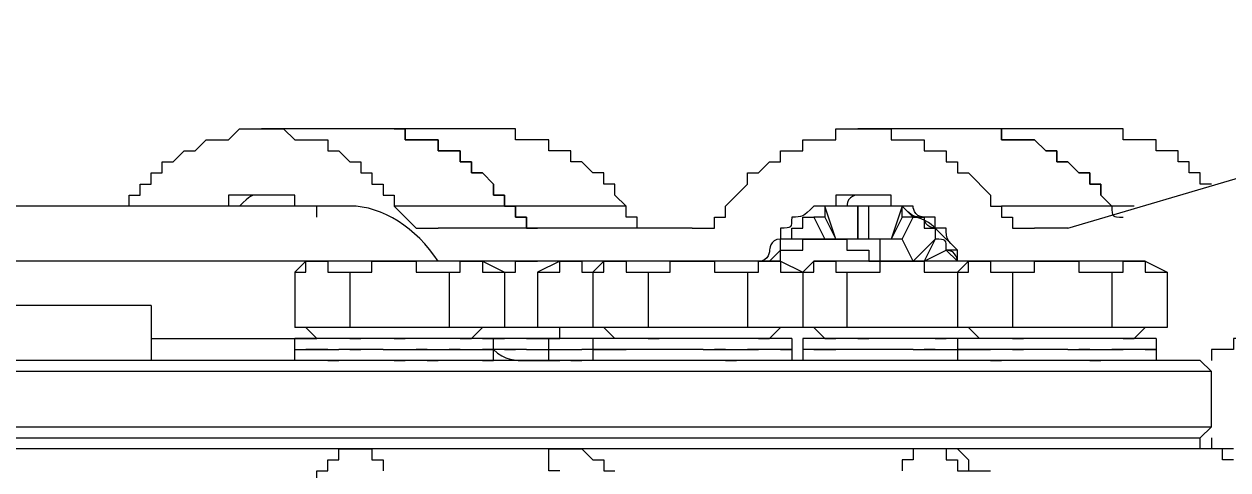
# Model space of a CAD drawing. Header units: millimetres. Extents: x 25083 to 52777, y 24772 to 45779.
# Drawn here: x 39211.84 to 39252.31, y 33884.94 to 33899.95 of the extents above; entities that cross this region are included whole.
import ezdxf

# ---------------------------------------------------------------- set-up
doc = ezdxf.new("R2010")
doc.units = ezdxf.units.MM
doc.styles.get("Standard").update_dxf_attribs({"font": ''})
doc.styles.get('Standard').set_extended_font_data('SimSun')
doc.dimstyles.new('ISO-25', dxfattribs={"dimtxt": 2.5, "dimasz": 2.5, "dimexe": 1.25, "dimexo": 0.625, "dimtad": 1, "dimtxsty": 'Standard', "dimcen": 2.5, "dimadec": 0, "dimazin": 0, "dimtfac": 1, "dimtmove": 0, "dimatfit": 3, "dimfxl": 1, "dimarcsym": 0})

# ---------------------------------------------------------------- blocks, each defined once
blk = doc.blocks.new('*D925')
at = {"color": 0, "lineweight": -2}
for p, q in [((29677.862, 34881.662), (29677.862, 32448.293)), ((40733.017, 34757.645), (40733.017, 32448.293)), ((29680.362, 32449.543), (40730.517, 32449.543))]:
    blk.add_line(p, q, dxfattribs=at)
at = {"color": 0}
for points in [[(29680.362, 32449.96), (29680.362, 32449.127), (29677.862, 32449.543)], [(40730.517, 32449.127), (40730.517, 32449.96), (40733.017, 32449.543)]]:
    blk.add_solid(points, dxfattribs=at)
at = {"layer": 'DEFPOINTS', "color": 0}
for p in [(29677.862, 34882.287), (40733.017, 34758.27), (40733.017, 32449.543)]:
    blk.add_point(p, dxfattribs=at)
at = {"color": 0, "insert": (35205.439, 32451.628), "char_height": 2.5, "attachment_point": 5}
blk.add_mtext('11055,15', dxfattribs=at)
blk = doc.blocks.new('zw$D2F4')
at = {"color": 7, "lineweight": 5}
for points in [[(706.325, 238.412), (706.325, 336.823)], [(707.068, 336.451), (707.068, 239.155)], [(708.924, 239.155), (708.924, 336.451)], [(706.696, 336.08), (706.696, 239.527)], [(709.296, 239.527), (709.296, 336.08)], [(712.638, 265.15), (712.638, 310.456)], [(714.495, 268.121), (714.495, 307.485)], [(711.152, 274.806), (711.152, 280.005)], [(714.495, 275.548), (714.866, 275.548), (714.866, 275.177), (715.237, 275.177), (715.237, 274.806), (715.609, 274.806), (715.609, 274.434), (715.98, 274.434), (715.98, 274.063), (716.352, 273.692), (716.352, 273.32), (716.723, 272.949), (716.723, 272.577), (716.723, 272.206), (717.094, 271.835), (717.094, 271.092)], [(711.152, 274.806), (709.296, 274.806)], [(710.038, 274.806), (710.038, 269.235)], [(714.866, 271.092), (714.866, 272.206), (714.495, 272.206), (714.495, 272.577)], [(714.495, 269.978), (714.866, 269.978), (714.866, 271.092)], [(717.094, 271.092), (717.094, 270.349), (716.723, 269.978), (716.723, 268.864), (716.352, 268.864), (716.352, 268.493), (715.98, 268.121), (715.98, 267.75), (715.609, 267.75), (715.609, 267.378), (715.237, 267.378), (715.237, 267.007), (714.866, 267.007), (714.866, 266.636), (714.495, 266.636)], [(717.094, 263.294), (717.094, 271.092)], [(704.468, 269.607), (704.839, 269.607), (704.839, 269.235), (705.582, 269.235), (705.582, 268.864), (705.953, 268.864), (705.953, 268.493), (706.325, 268.493), (706.325, 267.378)], [(709.296, 269.978), (709.667, 269.978)], [(709.667, 269.978), (710.038, 269.978)], [(709.667, 269.978), (709.667, 269.607)], [(709.667, 269.978), (709.667, 269.607)], [(709.667, 269.978), (709.667, 269.607)], [(709.667, 269.607), (709.667, 269.235)], [(709.667, 269.607), (709.667, 269.235)], [(710.038, 253.267), (710.038, 269.978)], [(710.038, 269.235), (710.41, 269.607)], [(712.267, 269.978), (710.41, 269.978)], [(710.41, 252.895), (710.41, 269.978)], [(712.638, 269.607), (712.267, 269.978)], [(712.267, 269.978), (712.267, 269.607)], [(712.267, 269.607), (712.638, 269.607), (712.638, 269.235)], [(712.638, 253.638), (712.638, 269.607)], [(709.667, 269.235), (709.667, 268.864)], [(709.667, 269.235), (709.667, 268.493)], [(712.638, 269.235), (712.638, 268.864), (712.267, 268.864), (712.267, 268.121)], [(709.667, 268.864), (709.667, 268.493)], [(709.667, 268.121), (709.667, 267.75)], [(712.267, 268.121), (710.41, 268.121)], [(712.267, 268.121), (712.267, 267.378), (712.638, 267.378), (712.638, 266.636)], [(706.325, 267.378), (705.953, 267.378), (705.953, 267.007), (705.582, 267.007)], [(714.495, 262.551), (714.495, 262.922), (714.866, 262.922), (714.866, 263.294), (715.237, 263.294), (715.609, 263.665), (715.609, 264.036), (715.98, 264.036), (715.98, 264.408), (716.352, 264.408), (716.352, 265.15), (716.723, 265.15), (716.723, 265.522), (716.723, 266.264), (717.094, 266.264), (717.094, 267.378)], [(709.667, 267.007), (709.667, 266.264)], [(709.667, 267.007), (709.667, 266.264)], [(709.296, 266.636), (709.296, 266.264)], [(710.038, 266.636), (710.038, 266.264)], [(712.638, 266.636), (712.638, 265.893), (712.267, 265.893), (712.267, 264.779)], [(714.495, 266.636), (713.752, 265.893), (713.752, 265.15)], [(714.495, 258.837), (714.495, 266.636)], [(717.094, 266.636), (717.094, 266.264), (716.723, 266.264), (716.723, 265.15), (716.352, 265.15)], [(709.667, 265.522), (709.667, 265.893)], [(713.752, 256.609), (713.752, 265.15)], [(716.352, 265.15), (716.352, 264.408), (715.98, 264.408), (715.98, 264.036), (715.609, 264.036), (715.609, 263.665)], [(709.667, 264.408), (709.667, 264.779)], [(712.267, 264.779), (710.41, 264.779)], [(712.267, 264.779), (712.267, 264.408), (712.638, 264.408), (712.638, 264.036)], [(709.667, 264.408), (709.667, 264.036)], [(709.667, 264.408), (709.667, 264.036)], [(709.667, 264.036), (709.667, 263.665)], [(709.667, 264.036), (709.667, 263.665)], [(710.038, 264.036), (710.41, 263.665)], [(712.638, 264.036), (712.638, 263.665), (712.267, 263.665), (712.267, 262.922)], [(709.296, 263.665), (709.296, 263.294)], [(709.667, 263.294), (709.667, 263.665)], [(709.667, 263.665), (709.667, 263.294)], [(710.038, 263.665), (710.038, 263.294)], [(712.638, 263.665), (712.267, 262.922)], [(715.609, 263.665), (715.237, 263.294), (714.866, 263.294), (714.866, 262.922), (714.495, 262.922), (714.495, 262.551)], [(709.296, 263.294), (709.667, 263.294)], [(709.667, 263.294), (710.038, 263.294)], [(712.267, 263.294), (712.267, 262.551), (712.638, 262.551), (712.638, 261.808)], [(714.495, 258.837), (714.866, 259.209), (715.237, 259.209), (715.237, 259.58), (715.609, 259.58), (715.609, 259.951), (715.98, 260.323), (715.98, 260.694), (716.352, 260.694), (716.352, 261.437), (716.723, 261.437), (716.723, 261.808), (716.723, 262.551), (717.094, 262.551), (717.094, 263.294)], [(709.667, 262.922), (709.667, 262.551)], [(709.667, 262.922), (709.667, 262.551)], [(709.667, 262.922), (709.667, 262.551)], [(712.267, 262.922), (710.41, 262.922)], [(713.752, 261.437), (713.752, 262.179), (714.123, 262.179), (714.123, 262.551), (714.495, 262.551)], [(714.495, 262.551), (714.123, 262.551), (714.123, 262.179)], [(709.296, 262.179), (709.296, 261.808)], [(709.667, 262.179), (709.667, 261.437)], [(709.667, 262.179), (709.667, 261.437)], [(710.038, 262.179), (710.038, 261.808)], [(714.123, 262.179), (713.752, 262.179), (713.752, 261.808)], [(709.296, 261.808), (709.296, 261.437)], [(710.038, 261.808), (710.038, 261.437)], [(712.267, 261.808), (710.41, 261.808)], [(712.638, 261.065), (712.267, 261.808)], [(712.267, 261.808), (712.267, 261.065)], [(705.582, 261.065), (705.582, 261.437), (706.325, 261.437)], [(706.325, 261.437), (706.325, 260.323), (705.953, 259.951), (705.953, 259.58), (705.582, 259.58), (705.582, 259.209)], [(709.296, 261.437), (709.667, 261.437)], [(709.296, 261.437), (709.296, 261.065)], [(709.667, 261.437), (710.038, 261.437)], [(709.667, 261.437), (709.667, 261.065)], [(709.667, 261.437), (709.667, 261.065)], [(710.038, 261.437), (710.038, 261.065)], [(709.667, 261.065), (709.667, 260.694)], [(709.667, 261.065), (709.667, 260.694)], [(709.667, 260.694), (709.667, 260.323)], [(709.667, 260.694), (709.667, 260.323)], [(710.038, 261.065), (710.41, 261.065)], [(712.267, 261.065), (712.638, 261.065), (712.638, 260.694)], [(712.638, 260.694), (712.638, 260.323), (712.267, 260.323), (712.267, 259.951)], [(709.667, 259.951), (709.296, 259.951)], [(710.038, 259.951), (709.667, 259.951)], [(709.667, 259.951), (709.667, 259.58)], [(709.667, 259.58), (709.667, 259.951)], [(709.667, 259.58), (709.667, 259.951)], [(712.267, 259.951), (710.41, 259.951)], [(712.638, 259.58), (712.267, 259.951)], [(712.267, 259.951), (712.267, 259.58)], [(709.667, 259.58), (709.667, 259.209)], [(709.667, 259.209), (709.667, 259.58)], [(710.038, 259.209), (710.41, 259.58)], [(712.267, 259.58), (712.638, 259.58), (712.638, 259.209)], [(709.667, 259.209), (709.667, 258.837)], [(709.667, 258.466), (709.667, 259.209)], [(709.667, 258.466), (709.667, 259.209)], [(712.638, 259.209), (712.638, 258.837), (712.267, 258.837), (712.267, 258.094)], [(713.752, 257.723), (713.752, 258.466), (714.123, 258.466), (714.123, 258.837), (714.495, 258.837)], [(712.267, 258.094), (710.41, 258.094)], [(712.267, 258.094), (712.267, 257.352), (712.638, 257.352), (712.638, 256.609)], [(709.667, 256.238), (709.667, 256.98)], [(709.667, 256.238), (709.667, 256.98)], [(709.296, 256.238), (709.296, 256.609)], [(710.038, 256.238), (710.038, 256.609)], [(712.638, 256.609), (712.638, 255.866), (712.267, 255.866), (712.267, 254.752)], [(713.752, 256.609), (713.752, 255.866), (714.123, 255.866), (714.123, 255.495), (714.495, 255.495)], [(709.667, 255.495), (709.667, 255.866)], [(714.495, 255.495), (715.237, 254.752), (715.609, 254.752), (715.609, 254.381), (715.98, 254.01), (715.98, 253.638), (716.352, 253.638), (716.352, 252.895), (716.723, 252.895), (716.723, 252.524), (716.723, 251.781), (717.094, 251.781), (717.094, 251.039)], [(709.667, 254.381), (709.667, 254.752)], [(712.267, 254.752), (710.41, 254.752)], [(712.267, 254.752), (712.267, 254.381), (712.638, 254.381), (712.638, 254.01)], [(709.667, 254.01), (709.667, 254.381)], [(709.667, 254.01), (709.667, 254.381)], [(709.667, 253.638), (709.667, 254.01)], [(709.667, 253.638), (709.667, 254.01)], [(710.038, 254.01), (710.41, 253.638)], [(712.638, 254.01), (712.638, 253.638), (712.267, 253.638), (712.267, 252.895)], [(712.638, 254.01), (713.009, 253.638), (713.381, 253.638)], [(712.638, 254.01), (712.638, 253.638), (713.009, 253.638), (713.009, 252.895), (713.381, 252.895), (713.381, 252.153)], [(709.667, 253.267), (709.667, 253.638)], [(709.667, 253.267), (709.667, 253.638)], [(712.638, 253.638), (712.267, 252.895)], [(713.381, 249.553), (713.381, 253.638)], [(709.667, 253.267), (709.296, 253.267)], [(710.038, 253.267), (709.667, 253.267)], [(713.381, 253.267), (713.752, 253.267), (713.752, 252.895), (714.123, 252.895), (714.123, 252.524)], [(709.667, 252.895), (709.296, 252.895)], [(710.038, 252.895), (709.667, 252.895)], [(709.667, 252.524), (709.667, 252.895)], [(709.667, 252.524), (709.667, 252.895)], [(710.038, 241.012), (710.038, 252.895)], [(712.267, 252.895), (710.41, 252.895)], [(712.267, 252.895), (710.41, 252.895)], [(710.41, 240.641), (710.41, 252.895)], [(712.638, 252.524), (712.267, 252.895)], [(712.267, 252.895), (712.267, 252.524)], [(709.667, 252.524), (709.667, 252.153)], [(709.667, 252.153), (709.667, 252.524)], [(709.667, 252.153), (709.667, 252.524)], [(710.038, 252.153), (710.41, 252.524)], [(712.267, 252.524), (712.638, 252.524), (712.638, 252.153)], [(712.638, 241.383), (712.638, 252.524)], [(714.123, 252.524), (713.381, 252.153)], [(709.667, 252.153), (709.667, 251.781)], [(709.667, 251.781), (709.667, 252.153)], [(709.667, 251.41), (709.667, 252.153)], [(712.638, 252.153), (712.638, 251.781), (712.267, 251.781), (712.267, 251.41)], [(713.381, 252.153), (713.381, 251.41), (713.009, 251.41), (713.009, 250.667), (712.638, 250.667), (712.638, 250.296)], [(713.381, 251.781), (714.495, 252.153)], [(714.123, 252.153), (713.381, 251.781)], [(714.866, 251.039), (714.866, 251.781), (714.495, 251.781), (714.495, 252.153)], [(712.267, 251.41), (710.41, 251.41)], [(712.267, 251.41), (712.267, 250.296), (712.638, 250.296), (712.638, 249.553)], [(714.495, 251.039), (713.381, 251.039)], [(713.381, 251.039), (714.495, 251.039)], [(714.495, 249.553), (714.495, 249.925), (714.866, 249.925), (714.866, 251.039)], [(717.094, 251.039), (717.094, 249.925), (716.723, 249.925), (716.723, 248.811), (716.352, 248.811), (716.352, 248.068), (715.98, 248.068), (715.98, 247.696), (715.609, 247.696), (715.609, 247.325), (714.866, 246.582), (714.495, 246.582), (714.495, 246.211)], [(717.094, 243.24), (717.094, 251.039)], [(709.667, 250.296), (709.667, 250.667)], [(712.638, 250.296), (713.381, 250.296), (713.381, 250.667)], [(713.381, 250.667), (714.495, 250.667)], [(709.296, 249.553), (709.296, 249.925)], [(709.667, 249.182), (709.667, 249.925)], [(709.667, 249.182), (709.667, 249.925)], [(710.038, 249.553), (710.038, 249.925)], [(714.123, 249.553), (713.381, 249.925)], [(714.495, 249.553), (713.381, 249.925)], [(706.325, 248.811), (706.325, 249.182), (705.953, 249.182), (705.953, 249.553)], [(709.296, 249.182), (709.296, 249.553)], [(710.038, 249.182), (710.038, 249.553)], [(712.638, 249.553), (712.638, 248.811), (712.267, 248.811), (712.267, 247.696)], [(712.638, 249.182), (713.381, 249.553)], [(713.381, 249.553), (714.123, 249.182)], [(713.381, 248.439), (712.638, 249.182)], [(714.123, 249.182), (714.123, 248.811), (713.752, 248.811), (713.752, 248.439), (713.381, 248.439)], [(714.123, 248.811), (714.123, 249.182)], [(714.123, 248.811), (714.123, 249.182)], [(709.667, 248.439), (709.667, 248.811)], [(712.638, 248.811), (713.009, 248.068)], [(713.381, 248.439), (712.638, 248.811)], [(706.325, 248.068), (705.953, 248.068), (705.953, 247.696), (705.582, 247.696), (705.582, 247.325)], [(713.009, 247.696), (713.009, 248.068)], [(713.009, 247.696), (713.009, 248.068)], [(706.325, 247.696), (705.953, 247.325), (705.582, 247.325), (705.582, 246.954), (705.582, 246.582)], [(709.667, 247.696), (709.296, 247.696)], [(710.038, 247.696), (709.667, 247.696)], [(709.667, 247.696), (709.667, 247.325)], [(709.667, 247.325), (709.667, 247.696)], [(709.667, 247.325), (709.667, 247.696)], [(709.667, 246.954), (709.667, 247.325)], [(709.667, 247.325), (709.667, 246.954)], [(709.667, 246.954), (709.667, 247.325)], [(710.038, 246.954), (710.41, 247.325)], [(712.267, 247.696), (710.41, 247.696)], [(712.267, 247.696), (710.41, 247.696)], [(712.638, 247.325), (712.267, 247.696)], [(712.267, 247.696), (712.267, 247.325)], [(712.267, 247.696), (712.267, 247.325)], [(712.267, 247.325), (712.638, 247.325), (712.638, 246.954)], [(709.667, 246.954), (709.667, 246.582)], [(709.667, 246.211), (709.667, 246.954)], [(712.638, 246.954), (712.638, 246.582), (712.267, 246.582), (712.267, 245.84)], [(714.495, 242.497), (714.866, 242.869), (715.237, 242.869), (715.237, 243.24), (715.609, 243.24), (715.609, 243.611), (715.98, 243.983), (715.98, 244.354), (716.352, 244.354), (716.352, 244.726), (716.723, 245.097), (716.723, 245.468), (716.723, 246.211), (717.094, 246.211), (717.094, 246.954)], [(709.667, 246.211), (709.667, 246.582)], [(714.495, 246.211), (714.123, 246.211), (714.123, 245.84), (713.752, 245.84), (713.752, 245.097)], [(714.495, 241.755), (714.495, 246.211)], [(717.094, 246.211), (716.723, 246.211), (716.723, 245.097), (716.352, 244.726)], [(709.667, 245.84), (709.667, 245.468)], [(712.267, 245.84), (710.41, 245.84)], [(712.267, 245.84), (712.267, 245.097), (712.638, 245.097), (712.638, 244.354)], [(713.752, 243.983), (713.752, 245.097)], [(709.667, 243.983), (709.667, 244.726)], [(709.667, 243.983), (709.667, 244.726)], [(716.352, 244.726), (716.352, 244.354), (715.98, 244.354), (715.98, 243.983), (715.609, 243.611)], [(709.296, 243.983), (709.296, 244.354)], [(710.038, 243.983), (710.038, 244.354)], [(712.638, 244.354), (712.638, 243.611), (712.267, 243.611), (712.267, 242.497)], [(713.752, 243.983), (715.609, 237.67)], [(709.667, 243.24), (709.667, 243.611)], [(715.609, 243.611), (715.609, 243.24), (715.237, 243.24), (715.237, 242.869), (714.866, 242.869), (714.495, 242.497)], [(715.237, 239.155), (715.237, 239.527), (715.609, 239.527), (715.609, 239.898), (715.98, 239.898), (715.98, 240.269), (716.352, 240.269), (716.352, 241.012), (716.723, 241.012), (716.723, 242.126), (717.094, 242.126), (717.094, 243.24)], [(709.667, 242.126), (709.667, 242.497)], [(712.267, 242.497), (710.41, 242.497)], [(712.267, 242.497), (712.267, 242.126), (712.638, 242.126), (712.638, 241.755)], [(709.667, 241.755), (709.667, 242.126)], [(709.667, 241.755), (709.667, 242.126)], [(709.667, 241.383), (709.667, 241.755)], [(709.667, 241.383), (709.667, 241.755)], [(710.038, 241.755), (710.41, 241.383)], [(712.638, 241.755), (712.638, 241.383), (712.267, 241.383), (712.267, 240.641)], [(709.296, 241.012), (709.296, 241.383)], [(709.667, 241.012), (709.667, 241.383)], [(709.667, 241.012), (709.667, 241.383)], [(710.038, 241.012), (710.038, 241.383)], [(712.638, 241.383), (712.267, 240.641)], [(709.667, 241.012), (709.296, 241.012)], [(710.038, 241.012), (709.667, 241.012)], [(712.267, 240.641), (710.41, 240.641)], [(706.325, 239.527), (706.696, 239.527)], [(707.068, 239.155), (706.696, 239.527)], [(709.296, 239.527), (708.924, 239.155)], [(705.953, 238.412), (705.953, 238.784), (706.325, 238.784), (706.325, 239.155)], [(707.068, 239.155), (708.924, 239.155)], [(710.038, 238.041), (710.038, 238.412), (709.667, 238.412), (709.667, 239.155), (709.296, 239.155)]]:
    blk.add_lwpolyline(points, dxfattribs=at)
for points in [[(714.495, 272.577), (714.495, 272.577), (714.495, 272.577), (714.495, 272.949)], [(714.495, 272.206), (714.495, 272.206), (714.495, 272.206), (714.495, 272.206)], [(714.495, 271.835), (714.495, 271.835), (714.495, 271.835), (714.495, 272.206)], [(714.495, 271.835), (714.495, 272.206), (714.495, 272.206), (714.495, 272.206)], [(714.866, 271.092), (714.866, 271.463), (714.866, 271.463), (714.495, 271.835)], [(714.495, 271.463), (714.495, 271.463), (714.495, 271.835), (714.495, 271.835)], [(714.495, 271.092), (714.495, 271.092), (714.495, 271.092), (714.495, 271.463)], [(714.495, 271.463), (714.495, 271.463), (714.495, 271.463), (714.495, 271.463)], [(714.495, 270.721), (714.495, 271.092), (714.495, 271.092), (714.495, 271.092)], [(714.495, 270.349), (714.495, 270.349), (714.495, 270.349), (714.495, 270.721)], [(714.495, 270.721), (714.495, 270.721), (714.495, 270.721), (714.495, 270.721)], [(714.495, 270.721), (714.495, 270.721), (714.495, 270.721), (714.495, 270.721)], [(714.495, 270.349), (714.495, 270.349), (714.495, 270.349), (714.495, 270.721)], [(714.495, 270.349), (714.495, 270.349), (714.495, 270.349), (714.495, 270.721)], [(714.495, 270.349), (714.495, 270.349), (714.495, 270.349), (714.495, 270.721)], [(714.495, 270.349), (714.495, 270.349), (714.495, 270.349), (714.495, 270.721)], [(714.495, 270.721), (714.495, 270.721), (714.495, 270.721), (714.495, 270.721)], [(714.495, 270.721), (714.495, 270.721), (714.495, 270.721), (714.495, 270.721)], [(714.495, 270.721), (714.495, 270.721), (714.495, 270.721), (714.495, 270.721)], [(714.495, 270.721), (714.495, 270.721), (714.495, 270.721), (714.495, 270.721)], [(714.495, 270.349), (714.495, 270.721), (714.495, 270.721), (714.495, 270.721)], [(714.495, 270.721), (714.495, 270.721), (714.495, 270.721), (714.495, 270.721)], [(714.495, 269.607), (714.495, 269.978), (714.495, 269.978), (714.495, 270.349)], [(714.495, 270.349), (714.495, 270.349), (714.495, 270.349), (714.495, 270.349)], [(714.495, 270.349), (714.495, 270.349), (714.495, 270.349), (714.495, 270.349)], [(714.495, 269.978), (714.495, 269.978), (714.495, 270.349), (714.495, 270.349)], [(714.495, 269.978), (714.495, 269.978), (714.495, 270.349), (714.495, 270.349)], [(714.495, 270.349), (714.495, 270.349), (714.495, 270.349), (714.495, 270.349)], [(714.495, 269.978), (714.495, 269.978), (714.495, 270.349), (714.495, 270.349)], [(709.667, 269.978), (709.667, 269.978), (709.667, 269.978), (709.667, 269.978)], [(709.667, 269.978), (709.667, 269.978), (709.667, 269.978), (709.667, 269.978)], [(709.667, 269.978), (709.667, 269.978), (709.667, 269.978), (709.667, 269.978)], [(709.667, 269.235), (709.667, 269.235), (709.667, 269.607), (709.667, 269.607)], [(709.667, 269.607), (709.667, 269.607), (709.667, 269.607), (709.667, 269.607)], [(709.667, 269.607), (709.667, 269.607), (709.667, 269.607), (709.667, 269.607)], [(709.667, 269.235), (709.667, 269.607), (709.667, 269.607), (709.667, 269.607)], [(709.667, 269.607), (709.667, 269.607), (709.667, 269.607), (709.667, 269.607)], [(709.667, 269.607), (709.667, 269.607), (709.667, 269.607), (709.667, 269.607)], [(709.667, 269.607), (709.667, 269.607), (709.667, 269.607), (709.667, 269.607)], [(709.667, 269.607), (709.667, 269.607), (709.667, 269.607), (709.667, 269.607)], [(709.667, 269.607), (709.667, 269.607), (709.667, 269.607), (709.667, 269.607)], [(714.495, 269.607), (714.495, 269.607), (714.495, 269.978), (714.495, 269.978)], [(714.495, 269.607), (714.495, 269.607), (714.495, 269.978), (714.495, 269.978)], [(714.495, 269.607), (714.495, 269.607), (714.495, 269.978), (714.495, 269.978)], [(714.495, 269.978), (714.495, 269.978), (714.495, 269.978), (714.495, 269.978)], [(714.495, 269.607), (714.495, 269.607), (714.495, 269.978), (714.495, 269.978)], [(714.495, 269.978), (714.495, 269.978), (714.495, 269.978), (714.495, 269.978)], [(714.495, 269.607), (714.495, 269.978), (714.495, 269.978), (714.495, 269.978)], [(714.495, 269.978), (714.495, 269.978), (714.495, 269.978), (714.495, 269.978)], [(714.495, 269.235), (714.495, 269.235), (714.495, 269.235), (714.495, 269.607)], [(714.495, 269.607), (714.495, 269.607), (714.495, 269.607), (714.495, 269.607)], [(714.495, 269.607), (714.495, 269.607), (714.495, 269.607), (714.495, 269.607)], [(714.495, 269.607), (714.495, 269.607), (714.495, 269.607), (714.495, 269.607)], [(714.495, 269.607), (714.495, 269.607), (714.495, 269.607), (714.495, 269.607)], [(714.495, 269.607), (714.495, 269.607), (714.495, 269.607), (714.495, 269.607)], [(714.495, 269.235), (714.495, 269.607), (714.495, 269.607), (714.495, 269.607)], [(714.495, 269.607), (714.495, 269.607), (714.495, 269.607), (714.495, 269.607)], [(709.667, 268.864), (709.667, 269.235), (709.667, 269.235), (709.667, 269.235)], [(709.667, 269.235), (709.667, 269.235), (709.667, 269.235), (709.667, 269.235)], [(714.123, 269.235), (714.123, 269.235), (714.495, 269.235), (714.495, 269.235)], [(709.296, 268.864), (709.296, 268.864), (709.296, 268.864), (709.296, 268.493)], [(709.296, 268.864), (709.296, 268.864), (709.296, 268.864), (709.296, 268.864)], [(710.038, 268.864), (710.038, 268.864), (710.038, 268.864), (710.038, 268.864)], [(710.038, 268.493), (710.038, 268.864), (710.038, 268.864), (710.038, 268.864)], [(709.667, 268.121), (709.667, 268.121), (709.667, 268.493), (709.667, 268.493)], [(709.667, 268.121), (709.667, 268.121), (709.667, 268.493), (709.667, 268.493)], [(709.667, 268.493), (709.667, 268.493), (709.667, 268.493), (709.667, 268.493)], [(709.667, 268.493), (709.667, 268.493), (709.667, 268.493), (709.667, 268.493)], [(709.296, 267.75), (709.296, 267.75), (709.296, 268.121), (709.296, 268.121)], [(709.667, 267.378), (709.667, 267.75), (709.667, 267.75), (709.667, 268.121)], [(709.667, 267.75), (709.667, 267.75), (709.667, 267.75), (709.667, 268.121)], [(709.667, 268.121), (709.667, 268.121), (709.667, 268.121), (709.667, 268.121)], [(710.038, 268.121), (710.038, 268.121), (710.038, 267.75), (710.038, 267.75)], [(712.638, 265.15), (713.752, 265.893), (714.495, 267.007), (714.495, 268.121)], [(709.296, 267.75), (709.296, 267.75), (709.296, 267.75), (709.296, 267.75)], [(709.667, 267.378), (709.667, 267.75), (709.667, 267.75), (709.667, 267.75)], [(710.038, 267.75), (710.038, 267.75), (710.038, 267.75), (710.038, 267.75)], [(709.667, 267.007), (709.667, 267.007), (709.667, 267.007), (709.667, 267.378)], [(709.667, 267.007), (709.667, 267.007), (709.667, 267.378), (709.667, 267.378)], [(709.667, 267.378), (709.667, 267.378), (709.667, 267.378), (709.667, 267.378)], [(709.667, 267.378), (709.667, 267.378), (709.667, 267.378), (709.667, 267.378)], [(717.094, 266.636), (717.094, 266.636), (717.094, 267.007), (717.094, 267.378)], [(709.667, 266.264), (709.667, 266.264), (709.667, 265.893), (709.667, 265.893)], [(709.667, 266.264), (709.667, 265.893), (709.667, 265.893), (709.667, 265.522)], [(709.667, 265.893), (709.667, 265.893), (709.667, 265.522), (709.667, 265.522)], [(709.296, 265.522), (709.296, 265.522), (709.296, 265.522), (709.296, 265.15)], [(709.296, 265.15), (709.296, 265.15), (709.296, 265.15), (709.296, 265.15)], [(709.667, 265.522), (709.667, 265.522), (709.667, 265.522), (709.667, 265.522)], [(709.667, 265.522), (709.667, 265.522), (709.667, 265.522), (709.667, 265.522)], [(709.667, 265.522), (709.667, 265.522), (709.667, 265.15), (709.667, 265.15)], [(709.667, 265.522), (709.667, 265.15), (709.667, 265.15), (709.667, 265.15)], [(709.667, 265.15), (709.667, 265.15), (709.667, 265.15), (709.667, 265.15)], [(709.667, 265.15), (709.667, 264.779), (709.667, 264.779), (709.667, 264.408)], [(709.667, 265.15), (709.667, 264.779), (709.667, 264.779), (709.667, 264.408)], [(710.038, 265.15), (710.038, 265.522), (710.038, 265.522), (710.038, 265.522)], [(710.038, 265.15), (710.038, 265.15), (710.038, 265.15), (710.038, 265.15)], [(709.296, 264.408), (709.296, 264.408), (709.296, 264.408), (709.296, 264.408)], [(709.296, 264.036), (709.296, 264.036), (709.296, 264.036), (709.296, 264.408)], [(709.667, 264.408), (709.667, 264.408), (709.667, 264.408), (709.667, 264.408)], [(709.667, 264.408), (709.667, 264.408), (709.667, 264.408), (709.667, 264.408)], [(710.038, 264.408), (710.038, 264.408), (710.038, 264.408), (710.038, 264.036)], [(710.038, 264.408), (710.038, 264.408), (710.038, 264.408), (710.038, 264.408)], [(709.667, 264.036), (709.667, 264.036), (709.667, 264.036), (709.667, 264.036)], [(709.667, 264.036), (709.667, 264.036), (709.667, 264.036), (709.667, 264.036)], [(710.038, 264.036), (710.038, 264.036), (710.038, 264.036), (710.038, 264.036)], [(709.667, 263.665), (709.667, 263.294), (709.667, 263.294), (709.667, 263.294)], [(709.667, 263.665), (709.667, 263.665), (709.667, 263.665), (709.667, 263.665)], [(709.667, 263.665), (709.667, 263.665), (709.667, 263.665), (709.667, 263.665)], [(709.667, 263.665), (709.667, 263.665), (709.667, 263.665), (709.667, 263.665)], [(709.667, 263.665), (709.667, 263.665), (709.667, 263.665), (709.667, 263.665)], [(710.038, 263.665), (710.038, 263.665), (710.038, 263.665), (710.038, 263.665)], [(709.667, 263.294), (709.296, 262.922), (709.296, 262.551), (709.296, 262.179)], [(709.667, 262.551), (709.667, 262.922), (709.667, 262.922), (709.667, 263.294)], [(709.667, 262.922), (709.667, 262.922), (709.667, 262.922), (709.667, 263.294)], [(709.667, 263.294), (709.667, 263.294), (709.667, 263.294), (709.667, 263.294)], [(709.667, 263.294), (709.667, 263.294), (709.667, 263.294), (709.667, 263.294)], [(709.667, 263.294), (709.667, 263.294), (709.667, 263.294), (709.667, 263.294)], [(709.667, 263.294), (709.667, 263.294), (709.667, 263.294), (709.667, 263.294)], [(709.667, 263.294), (709.667, 263.294), (709.667, 263.294), (709.667, 263.294)], [(709.667, 263.294), (709.667, 263.294), (709.667, 263.294), (709.667, 263.294)], [(709.667, 263.294), (709.667, 263.294), (709.667, 263.294), (709.667, 263.294)], [(709.667, 263.294), (709.667, 263.294), (709.667, 263.294), (709.667, 263.294)], [(709.667, 263.294), (709.667, 263.294), (709.667, 263.294), (709.667, 263.294)], [(710.038, 263.294), (710.038, 263.294), (710.038, 263.294), (710.038, 262.922)], [(709.667, 262.551), (709.667, 262.551), (709.667, 262.551), (709.667, 262.922)], [(709.667, 262.922), (709.667, 262.922), (709.667, 262.922), (709.667, 262.922)], [(710.038, 262.922), (710.038, 262.922), (710.038, 262.922), (710.038, 262.922)], [(709.667, 262.179), (709.667, 262.179), (709.667, 262.551), (709.667, 262.551)], [(709.667, 262.179), (709.667, 262.179), (709.667, 262.551), (709.667, 262.551)], [(709.667, 262.551), (709.667, 262.551), (709.667, 262.551), (709.667, 262.551)], [(714.123, 262.179), (714.123, 262.179), (714.123, 262.179), (714.123, 262.179)], [(712.638, 261.437), (712.638, 261.437), (712.638, 261.437), (712.638, 261.808)], [(713.752, 261.808), (713.752, 261.808), (713.752, 261.808), (713.752, 261.808)], [(709.667, 261.437), (709.667, 261.437), (709.667, 261.437), (709.667, 261.437)], [(709.667, 261.437), (709.667, 261.437), (709.667, 261.437), (709.667, 261.437)], [(709.667, 261.437), (709.667, 261.437), (709.667, 261.437), (709.667, 261.437)], [(709.667, 261.437), (709.667, 261.437), (709.667, 261.437), (709.667, 261.437)], [(709.667, 261.437), (709.667, 261.437), (709.667, 261.437), (709.667, 261.437)], [(709.667, 261.437), (709.667, 261.437), (709.667, 261.437), (709.667, 261.437)], [(709.667, 261.437), (709.667, 261.437), (709.667, 261.437), (709.667, 261.437)], [(709.667, 261.437), (709.667, 261.437), (709.667, 261.437), (709.667, 261.437)], [(709.667, 261.437), (709.667, 261.437), (709.667, 261.437), (709.667, 261.437)], [(709.296, 260.694), (709.296, 260.323), (709.296, 260.323), (709.296, 260.323)], [(709.296, 260.694), (709.296, 260.694), (709.296, 260.694), (709.296, 260.694)], [(709.667, 261.065), (709.667, 261.065), (709.667, 261.065), (709.667, 261.065)], [(709.667, 261.065), (709.667, 261.065), (709.667, 261.065), (709.667, 261.065)], [(709.667, 261.065), (709.667, 261.065), (709.667, 261.065), (709.667, 261.065)], [(709.667, 261.065), (709.667, 261.065), (709.667, 261.065), (709.667, 261.065)], [(709.667, 260.694), (709.667, 260.694), (709.667, 260.694), (709.667, 260.694)], [(709.667, 260.694), (709.667, 260.694), (709.667, 260.694), (709.667, 260.694)], [(710.038, 260.694), (710.038, 260.694), (710.038, 260.694), (710.038, 260.694)], [(710.038, 260.323), (710.038, 260.323), (710.038, 260.323), (710.038, 260.694)], [(709.667, 260.323), (709.667, 260.323), (709.667, 260.323), (709.667, 260.323)], [(709.667, 259.951), (709.667, 259.951), (709.667, 259.951), (709.667, 260.323)], [(709.667, 259.951), (709.667, 259.951), (709.667, 259.951), (709.667, 260.323)], [(709.667, 260.323), (709.667, 260.323), (709.667, 260.323), (709.667, 260.323)], [(709.667, 259.951), (709.667, 259.951), (709.667, 259.951), (709.667, 259.951)], [(709.667, 259.951), (709.667, 259.951), (709.667, 259.951), (709.667, 259.951)], [(709.667, 259.951), (709.667, 259.951), (709.667, 259.951), (709.667, 259.951)], [(709.667, 259.951), (709.667, 259.951), (709.667, 259.951), (709.667, 259.951)], [(709.667, 259.951), (709.667, 259.951), (709.667, 259.951), (709.667, 259.951)], [(712.267, 259.951), (712.267, 259.951), (712.267, 259.951), (712.267, 259.951)], [(709.667, 259.58), (709.667, 259.58), (709.667, 259.58), (709.667, 259.58)], [(709.667, 259.58), (709.667, 259.58), (709.667, 259.58), (709.667, 259.58)], [(709.667, 259.58), (709.667, 259.58), (709.667, 259.58), (709.667, 259.58)], [(709.667, 259.58), (709.667, 259.58), (709.667, 259.58), (709.667, 259.58)], [(709.667, 259.58), (709.667, 259.58), (709.667, 259.58), (709.667, 259.58)], [(709.667, 259.58), (709.667, 259.58), (709.667, 259.58), (709.667, 259.58)], [(709.667, 259.58), (709.667, 259.58), (709.667, 259.58), (709.667, 259.58)], [(709.667, 259.209), (709.667, 259.209), (709.667, 259.58), (709.667, 259.58)], [(709.667, 259.58), (709.667, 259.58), (709.667, 259.58), (709.667, 259.58)], [(709.667, 259.209), (709.667, 259.209), (709.667, 259.209), (709.667, 259.209)], [(709.667, 259.209), (709.667, 259.209), (709.667, 259.209), (709.667, 259.209)], [(709.296, 258.837), (709.296, 258.837), (709.296, 258.837), (709.296, 258.837)], [(709.296, 258.837), (709.296, 258.837), (709.296, 258.837), (709.296, 258.837)], [(710.038, 258.837), (710.038, 258.837), (710.038, 258.837), (710.038, 258.837)], [(710.038, 258.837), (710.038, 258.837), (710.038, 258.837), (710.038, 258.837)], [(709.667, 258.466), (709.667, 258.466), (709.667, 258.466), (709.667, 258.466)], [(709.667, 258.094), (709.667, 258.094), (709.667, 258.466), (709.667, 258.466)], [(709.667, 258.094), (709.667, 258.094), (709.667, 258.466), (709.667, 258.466)], [(709.667, 258.466), (709.667, 258.466), (709.667, 258.466), (709.667, 258.466)], [(709.296, 257.723), (709.296, 257.723), (709.296, 258.094), (709.296, 258.094)], [(709.667, 257.352), (709.667, 257.723), (709.667, 257.723), (709.667, 258.094)], [(709.667, 257.723), (709.667, 257.723), (709.667, 257.723), (709.667, 258.094)], [(709.667, 258.094), (709.667, 258.094), (709.667, 258.094), (709.667, 258.094)], [(710.038, 258.094), (710.038, 258.094), (710.038, 257.723), (710.038, 257.723)], [(709.296, 257.723), (709.296, 257.723), (709.296, 257.723), (709.296, 257.723)], [(709.667, 257.352), (709.667, 257.723), (709.667, 257.723), (709.667, 257.723)], [(710.038, 257.723), (710.038, 257.723), (710.038, 257.723), (710.038, 257.723)], [(709.667, 256.98), (709.667, 256.98), (709.667, 256.98), (709.667, 257.352)], [(709.667, 256.98), (709.667, 256.98), (709.667, 257.352), (709.667, 257.352)], [(709.667, 257.352), (709.667, 257.352), (709.667, 257.352), (709.667, 257.352)], [(709.667, 257.352), (709.667, 257.352), (709.667, 257.352), (709.667, 257.352)], [(709.667, 256.238), (709.667, 256.238), (709.667, 255.866), (709.667, 255.866)], [(709.667, 256.238), (709.667, 255.866), (709.667, 255.866), (709.667, 255.495)], [(709.667, 255.866), (709.667, 255.866), (709.667, 255.495), (709.667, 255.495)], [(709.296, 255.495), (709.296, 255.495), (709.296, 255.495), (709.296, 255.124)], [(709.667, 255.495), (709.667, 255.495), (709.667, 255.495), (709.667, 255.495)], [(709.667, 255.495), (709.667, 255.495), (709.667, 255.124), (709.667, 255.124)], [(709.667, 255.495), (709.667, 255.124), (709.667, 255.124), (709.667, 255.124)], [(709.667, 255.495), (709.667, 255.495), (709.667, 255.495), (709.667, 255.495)], [(710.038, 255.124), (710.038, 255.495), (710.038, 255.495), (710.038, 255.495)], [(709.296, 255.124), (709.296, 255.124), (709.296, 255.124), (709.296, 255.124)], [(709.667, 255.124), (709.667, 255.124), (709.667, 255.124), (709.667, 255.124)], [(709.667, 255.124), (709.667, 254.752), (709.667, 254.752), (709.667, 254.381)], [(709.667, 255.124), (709.667, 254.752), (709.667, 254.752), (709.667, 254.381)], [(710.038, 255.124), (710.038, 255.124), (710.038, 255.124), (710.038, 255.124)], [(709.296, 254.381), (709.296, 254.381), (709.296, 254.381), (709.296, 254.381)], [(709.296, 254.01), (709.296, 254.01), (709.296, 254.01), (709.296, 254.381)], [(709.667, 254.381), (709.667, 254.381), (709.667, 254.381), (709.667, 254.381)], [(709.667, 254.381), (709.667, 254.381), (709.667, 254.381), (709.667, 254.381)], [(710.038, 254.381), (710.038, 254.381), (710.038, 254.381), (710.038, 254.01)], [(710.038, 254.381), (710.038, 254.381), (710.038, 254.381), (710.038, 254.381)], [(712.638, 254.381), (712.638, 254.381), (712.638, 254.381), (712.638, 254.381)], [(713.009, 254.01), (713.009, 254.01), (712.638, 254.01), (712.638, 254.381)], [(709.667, 254.01), (709.667, 254.01), (709.667, 254.01), (709.667, 254.01)], [(709.667, 254.01), (709.667, 254.01), (709.667, 254.01), (709.667, 254.01)], [(710.038, 254.01), (710.038, 254.01), (710.038, 254.01), (710.038, 254.01)], [(712.638, 254.01), (712.638, 254.01), (712.638, 254.01), (712.638, 254.01)], [(712.638, 254.01), (712.638, 254.01), (712.638, 254.01), (712.638, 254.01)], [(713.009, 253.638), (713.009, 253.638), (712.638, 254.01), (712.638, 254.01)], [(713.381, 253.638), (713.381, 254.01), (713.009, 254.01), (713.009, 254.01)], [(709.667, 253.638), (709.667, 253.638), (709.667, 253.638), (709.667, 253.638)], [(709.667, 253.638), (709.667, 253.638), (709.667, 253.638), (709.667, 253.638)], [(709.667, 253.638), (709.667, 253.638), (709.667, 253.638), (709.667, 253.638)], [(709.667, 253.638), (709.667, 253.638), (709.667, 253.638), (709.667, 253.638)], [(709.667, 253.638), (709.667, 253.638), (709.667, 253.267), (709.667, 253.267)], [(713.381, 253.638), (713.381, 253.638), (713.381, 253.638), (713.381, 253.638)], [(713.752, 253.638), (713.752, 253.638), (713.381, 253.638), (713.381, 253.638)], [(714.123, 253.267), (713.752, 253.267), (713.752, 253.267), (713.752, 253.638)], [(709.667, 253.267), (709.667, 253.267), (709.667, 253.267), (709.667, 253.267)], [(709.667, 253.267), (709.667, 253.267), (709.667, 253.267), (709.667, 253.267)], [(709.667, 253.267), (709.667, 253.267), (709.667, 253.267), (709.667, 253.267)], [(709.667, 253.267), (709.667, 253.267), (709.667, 253.267), (709.667, 253.267)], [(709.667, 253.267), (709.667, 253.267), (709.667, 253.267), (709.667, 253.267)], [(709.667, 253.267), (709.667, 253.267), (709.667, 253.267), (709.667, 253.267)], [(709.667, 253.267), (709.667, 253.267), (709.667, 253.267), (709.667, 253.267)], [(713.381, 253.267), (713.381, 253.267), (713.381, 253.267), (713.381, 253.267)], [(714.495, 252.524), (714.123, 252.895), (714.123, 252.895), (714.123, 253.267)], [(709.667, 252.895), (709.667, 252.895), (709.667, 252.895), (709.667, 252.895)], [(709.667, 252.895), (709.667, 252.895), (709.667, 252.895), (709.667, 252.895)], [(709.667, 252.895), (709.667, 252.895), (709.667, 252.895), (709.667, 252.895)], [(709.667, 252.895), (709.667, 252.895), (709.667, 252.895), (709.667, 252.895)], [(709.667, 252.895), (709.667, 252.895), (709.667, 252.895), (709.667, 252.895)], [(709.667, 252.895), (709.667, 252.895), (709.667, 252.895), (709.667, 252.895)], [(709.667, 252.524), (709.667, 252.524), (709.667, 252.524), (709.667, 252.524)], [(709.667, 252.524), (709.667, 252.524), (709.667, 252.524), (709.667, 252.524)], [(709.667, 252.524), (709.667, 252.524), (709.667, 252.524), (709.667, 252.524)], [(709.667, 252.524), (709.667, 252.524), (709.667, 252.524), (709.667, 252.524)], [(709.667, 252.524), (709.667, 252.524), (709.667, 252.524), (709.667, 252.524)], [(709.667, 252.524), (709.667, 252.524), (709.667, 252.524), (709.667, 252.524)], [(709.667, 252.524), (709.667, 252.524), (709.667, 252.524), (709.667, 252.524)], [(709.667, 252.524), (709.667, 252.524), (709.667, 252.524), (709.667, 252.524)], [(714.123, 252.153), (714.123, 252.153), (714.123, 252.524), (714.123, 252.524)], [(714.123, 252.153), (714.123, 252.153), (714.123, 252.524), (714.123, 252.524)], [(714.495, 252.153), (714.495, 252.524), (714.495, 252.524), (714.495, 252.524)], [(709.296, 251.781), (709.296, 251.781), (709.296, 251.781), (709.296, 252.153)], [(709.296, 251.781), (709.296, 251.781), (709.296, 251.781), (709.296, 251.781)], [(709.667, 252.153), (709.667, 252.153), (709.667, 252.153), (709.667, 252.153)], [(709.667, 252.153), (709.667, 252.153), (709.667, 252.153), (709.667, 252.153)], [(709.667, 251.41), (709.667, 251.41), (709.667, 251.781), (709.667, 251.781)], [(710.038, 252.153), (710.038, 251.781), (710.038, 251.781), (710.038, 251.781)], [(710.038, 251.781), (710.038, 251.781), (710.038, 251.781), (710.038, 251.781)], [(714.495, 252.153), (714.495, 252.153), (714.123, 252.153), (714.123, 252.153)], [(714.495, 252.153), (714.123, 252.153), (714.123, 252.153), (714.123, 252.153)], [(714.495, 252.153), (714.495, 252.153), (714.495, 252.153), (714.495, 252.153)], [(714.495, 251.781), (714.495, 251.781), (714.495, 252.153), (714.495, 252.153)], [(714.495, 251.781), (714.495, 251.781), (714.495, 252.153), (714.495, 252.153)], [(714.495, 251.41), (714.495, 251.781), (714.495, 251.781), (714.495, 251.781)], [(714.495, 251.039), (714.495, 251.41), (714.495, 251.41), (714.495, 251.781)], [(709.667, 251.039), (709.667, 251.039), (709.667, 251.41), (709.667, 251.41)], [(709.667, 251.039), (709.667, 251.41), (709.667, 251.41), (709.667, 251.41)], [(709.667, 251.41), (709.667, 251.41), (709.667, 251.41), (709.667, 251.41)], [(714.866, 251.039), (714.866, 251.039), (714.866, 251.41), (714.495, 251.41)], [(709.296, 250.667), (709.296, 250.667), (709.296, 251.039), (709.296, 251.039)], [(709.667, 250.296), (709.667, 250.667), (709.667, 250.667), (709.667, 251.039)], [(709.667, 250.667), (709.667, 250.667), (709.667, 251.039), (709.667, 251.039)], [(709.667, 251.039), (709.667, 251.039), (709.667, 251.039), (709.667, 251.039)], [(710.038, 251.039), (710.038, 251.039), (710.038, 250.667), (710.038, 250.667)], [(714.495, 251.039), (714.495, 251.039), (714.495, 251.039), (714.495, 251.039)], [(714.495, 250.667), (714.495, 250.667), (714.495, 250.667), (714.495, 251.039)], [(714.495, 251.039), (714.495, 251.039), (714.495, 251.039), (714.495, 251.039)], [(709.296, 250.667), (709.296, 250.667), (709.296, 250.667), (709.296, 250.667)], [(709.667, 250.667), (709.667, 250.667), (709.667, 250.667), (709.667, 250.667)], [(710.038, 250.667), (710.038, 250.667), (710.038, 250.667), (710.038, 250.667)], [(714.495, 250.296), (714.495, 250.296), (714.495, 250.667), (714.495, 250.667)], [(714.495, 250.667), (714.495, 250.667), (714.495, 250.667), (714.495, 250.667)], [(714.495, 250.296), (714.495, 250.296), (714.495, 250.667), (714.495, 250.667)], [(714.495, 250.667), (714.495, 250.667), (714.495, 250.667), (714.495, 250.667)], [(714.495, 250.296), (714.495, 250.296), (714.495, 250.667), (714.495, 250.667)], [(709.667, 249.925), (709.667, 249.925), (709.667, 250.296), (709.667, 250.296)], [(709.667, 249.925), (709.667, 249.925), (709.667, 250.296), (709.667, 250.296)], [(709.667, 250.296), (709.667, 250.296), (709.667, 250.296), (709.667, 250.296)], [(709.667, 250.296), (709.667, 250.296), (709.667, 250.296), (709.667, 250.296)], [(714.495, 249.553), (714.495, 249.553), (714.495, 249.925), (714.495, 250.296)], [(714.495, 250.296), (714.495, 250.296), (714.495, 250.296), (714.495, 250.296)], [(714.495, 250.296), (714.495, 250.296), (714.495, 250.296), (714.495, 250.296)], [(714.495, 250.296), (714.495, 250.296), (714.495, 250.296), (714.495, 250.296)], [(714.495, 250.296), (714.495, 250.296), (714.495, 250.296), (714.495, 250.296)], [(714.495, 250.296), (714.495, 250.296), (714.495, 250.296), (714.495, 250.296)], [(714.495, 250.296), (714.495, 250.296), (714.495, 250.296), (714.495, 250.296)], [(714.495, 249.553), (714.495, 249.925), (714.495, 250.296), (714.495, 250.296)], [(714.495, 250.296), (714.495, 250.296), (714.495, 250.296), (714.495, 250.296)], [(714.495, 249.553), (714.495, 249.925), (714.495, 249.925), (714.495, 250.296)], [(714.495, 250.296), (714.495, 250.296), (714.495, 250.296), (714.495, 250.296)], [(714.495, 249.553), (714.495, 249.925), (714.495, 249.925), (714.495, 250.296)], [(714.495, 250.296), (714.495, 250.296), (714.495, 250.296), (714.495, 250.296)], [(714.495, 250.296), (714.495, 250.296), (714.495, 250.296), (714.495, 250.296)], [(714.495, 250.296), (714.495, 250.296), (714.495, 250.296), (714.495, 250.296)], [(705.953, 249.553), (705.953, 249.553), (705.582, 249.553), (705.582, 249.553)], [(714.123, 249.182), (714.123, 249.182), (714.123, 249.553), (714.123, 249.553)], [(714.123, 249.182), (714.123, 249.182), (714.495, 249.553), (714.495, 249.553)], [(714.123, 248.811), (714.123, 249.182), (714.123, 249.182), (714.495, 249.553)], [(714.123, 249.553), (714.123, 249.553), (714.123, 249.553), (714.495, 249.553)], [(714.495, 249.182), (714.495, 249.182), (714.495, 249.182), (714.495, 249.553)], [(714.495, 249.553), (714.495, 249.553), (714.495, 249.553), (714.495, 249.553)], [(714.495, 249.182), (714.495, 249.182), (714.495, 249.182), (714.495, 249.553)], [(714.495, 249.553), (714.495, 249.553), (714.495, 249.553), (714.495, 249.553)], [(714.495, 249.553), (714.495, 249.553), (714.495, 249.553), (714.495, 249.553)], [(714.495, 249.553), (714.495, 249.553), (714.495, 249.553), (714.495, 249.553)], [(714.495, 249.553), (714.495, 249.553), (714.495, 249.553), (714.495, 249.553)], [(714.495, 249.553), (714.495, 249.553), (714.495, 249.553), (714.495, 249.553)], [(714.495, 249.553), (714.495, 249.553), (714.495, 249.553), (714.495, 249.553)], [(714.495, 249.553), (714.495, 249.553), (714.495, 249.553), (714.495, 249.553)], [(714.495, 249.553), (714.495, 249.553), (714.495, 249.553), (714.495, 249.553)], [(714.495, 249.553), (714.495, 249.553), (714.495, 249.553), (714.495, 249.553)], [(714.495, 249.553), (714.495, 249.553), (714.495, 249.553), (714.495, 249.553)], [(709.667, 249.182), (709.667, 249.182), (709.667, 248.811), (709.667, 248.811)], [(709.667, 249.182), (709.667, 249.182), (709.667, 248.811), (709.667, 248.439)], [(713.752, 248.439), (713.752, 248.439), (714.123, 248.811), (714.123, 249.182)], [(714.123, 249.182), (714.123, 249.182), (714.123, 249.182), (714.123, 249.182)], [(714.123, 248.811), (714.123, 248.811), (714.123, 248.811), (714.123, 249.182)], [(714.123, 248.811), (714.123, 249.182), (714.495, 249.182), (714.495, 249.182)], [(714.495, 249.182), (714.495, 249.182), (714.495, 249.182), (714.495, 249.182)], [(714.495, 249.182), (714.495, 249.182), (714.495, 249.182), (714.495, 249.182)], [(709.667, 248.811), (709.667, 248.811), (709.667, 248.811), (709.667, 248.439)], [(713.752, 248.439), (713.752, 248.439), (713.752, 248.811), (714.123, 248.811)], [(714.123, 248.811), (714.123, 248.811), (714.123, 248.811), (714.123, 248.811)], [(714.123, 248.811), (714.123, 248.811), (714.123, 248.811), (714.123, 248.811)], [(714.123, 248.811), (714.123, 248.811), (714.123, 248.811), (714.123, 248.811)], [(714.123, 248.811), (714.123, 248.811), (714.123, 248.811), (714.123, 248.811)], [(714.123, 248.811), (714.123, 248.811), (714.123, 248.811), (714.123, 248.811)], [(714.123, 248.439), (714.123, 248.811), (714.123, 248.811), (714.123, 248.811)], [(714.123, 248.811), (714.123, 248.811), (714.123, 248.811), (714.123, 248.811)], [(714.123, 248.811), (714.123, 248.811), (714.123, 248.811), (714.123, 248.811)], [(709.296, 248.439), (709.296, 248.439), (709.296, 248.439), (709.296, 248.439)], [(709.296, 248.068), (709.296, 248.068), (709.296, 248.068), (709.296, 248.439)], [(709.667, 248.439), (709.667, 248.439), (709.667, 248.439), (709.667, 248.439)], [(709.667, 248.439), (709.667, 248.439), (709.667, 248.068), (709.667, 248.068)], [(709.667, 248.439), (709.667, 248.439), (709.667, 248.068), (709.667, 248.068)], [(709.667, 248.439), (709.667, 248.439), (709.667, 248.439), (709.667, 248.439)], [(710.038, 248.439), (710.038, 248.068), (710.038, 248.068), (710.038, 248.068)], [(710.038, 248.439), (710.038, 248.439), (710.038, 248.439), (710.038, 248.439)], [(713.009, 247.696), (713.381, 248.068), (713.381, 248.068), (713.752, 248.439)], [(713.009, 248.068), (713.381, 248.068), (713.381, 248.068), (713.381, 248.439)], [(713.381, 248.439), (713.381, 248.439), (713.381, 248.439), (713.381, 248.439)], [(713.381, 248.068), (713.752, 248.439), (713.752, 248.439), (713.752, 248.439)], [(713.381, 248.068), (713.752, 248.439), (713.752, 248.439), (713.752, 248.439)], [(713.752, 248.439), (713.752, 248.439), (713.752, 248.439), (713.752, 248.439)], [(713.752, 248.439), (713.752, 248.439), (713.752, 248.439), (713.752, 248.439)], [(713.752, 248.439), (713.752, 248.439), (713.752, 248.439), (713.752, 248.439)], [(713.752, 248.068), (713.752, 248.068), (713.752, 248.439), (713.752, 248.439)], [(713.752, 248.439), (713.752, 248.439), (713.752, 248.439), (714.123, 248.439)], [(706.325, 248.068), (706.325, 248.068), (706.325, 248.068), (706.325, 248.068)], [(709.667, 248.068), (709.667, 248.068), (709.667, 248.068), (709.667, 248.068)], [(709.667, 248.068), (709.667, 247.696), (709.667, 247.696), (709.667, 247.696)], [(709.667, 248.068), (709.667, 247.696), (709.667, 247.696), (709.667, 247.696)], [(712.638, 247.696), (712.638, 247.696), (713.009, 247.696), (713.009, 248.068)], [(712.638, 247.696), (712.638, 247.696), (713.009, 248.068), (713.009, 248.068)], [(713.009, 247.696), (713.381, 248.068), (713.381, 248.068), (713.752, 248.068)], [(713.381, 248.068), (713.381, 248.068), (713.381, 248.068), (713.381, 248.068)], [(713.381, 248.068), (713.381, 248.068), (713.381, 248.068), (713.381, 248.068)], [(709.667, 247.696), (709.667, 247.696), (709.667, 247.696), (709.667, 247.696)], [(709.667, 247.696), (709.667, 247.696), (709.667, 247.696), (709.667, 247.696)], [(709.667, 247.696), (709.667, 247.696), (709.667, 247.696), (709.667, 247.696)], [(709.667, 247.696), (709.667, 247.696), (709.667, 247.696), (709.667, 247.696)], [(709.667, 247.696), (709.667, 247.696), (709.667, 247.696), (709.667, 247.696)], [(709.667, 246.954), (709.667, 247.325), (709.667, 247.325), (709.667, 247.325)], [(709.667, 247.325), (709.667, 247.325), (709.667, 247.325), (709.667, 247.325)], [(709.667, 246.954), (709.667, 246.954), (709.667, 246.954), (709.667, 247.325)], [(709.667, 247.325), (709.667, 247.325), (709.667, 247.325), (709.667, 247.325)], [(709.667, 247.325), (709.667, 247.325), (709.667, 247.325), (709.667, 247.325)], [(709.667, 247.325), (709.667, 247.325), (709.667, 247.325), (709.667, 247.325)], [(709.667, 247.325), (709.667, 247.325), (709.667, 247.325), (709.667, 247.325)], [(709.667, 247.325), (709.667, 247.325), (709.667, 247.325), (709.667, 247.325)], [(709.667, 247.325), (709.667, 247.325), (709.667, 247.325), (709.667, 247.325)], [(712.267, 247.696), (712.267, 247.696), (712.267, 247.696), (712.267, 247.696)], [(712.638, 247.325), (712.638, 247.325), (712.638, 247.696), (712.638, 247.696)], [(712.638, 247.696), (713.009, 247.696), (713.009, 247.696), (713.009, 247.696)], [(712.638, 247.696), (712.638, 247.696), (713.009, 247.696), (713.009, 247.696)], [(713.009, 247.696), (713.009, 247.696), (713.009, 247.696), (713.009, 247.696)], [(713.009, 247.696), (713.009, 247.696), (713.009, 247.696), (713.009, 247.696)], [(713.009, 247.696), (713.009, 247.696), (713.009, 247.696), (713.009, 247.696)], [(709.667, 246.582), (709.667, 246.954), (709.667, 246.954), (709.667, 246.954)], [(709.667, 246.954), (709.667, 246.954), (709.667, 246.954), (709.667, 246.954)], [(717.094, 246.211), (717.094, 246.582), (717.094, 246.954), (717.094, 246.954)], [(709.296, 246.582), (709.296, 246.582), (709.296, 246.582), (709.296, 246.211)], [(709.296, 246.582), (709.296, 246.582), (709.296, 246.582), (709.296, 246.582)], [(710.038, 246.582), (710.038, 246.582), (710.038, 246.582), (710.038, 246.582)], [(710.038, 246.211), (710.038, 246.582), (710.038, 246.582), (710.038, 246.582)], [(709.667, 245.84), (709.667, 245.84), (709.667, 246.211), (709.667, 246.211)], [(709.667, 245.84), (709.667, 245.84), (709.667, 246.211), (709.667, 246.211)], [(709.667, 246.211), (709.667, 246.211), (709.667, 246.211), (709.667, 246.211)], [(709.667, 246.211), (709.667, 246.211), (709.667, 246.211), (709.667, 246.211)], [(709.296, 245.468), (709.296, 245.468), (709.296, 245.84), (709.296, 245.84)], [(709.667, 245.097), (709.667, 245.468), (709.667, 245.468), (709.667, 245.84)], [(709.667, 245.468), (709.667, 245.468), (709.667, 245.468), (709.667, 245.84)], [(709.667, 245.84), (709.667, 245.84), (709.667, 245.84), (709.667, 245.84)], [(710.038, 245.84), (710.038, 245.84), (710.038, 245.468), (710.038, 245.468)], [(709.296, 245.468), (709.296, 245.468), (709.296, 245.468), (709.296, 245.468)], [(709.667, 245.097), (709.667, 245.468), (709.667, 245.468), (709.667, 245.468)], [(710.038, 245.468), (710.038, 245.468), (710.038, 245.468), (710.038, 245.468)], [(709.667, 244.726), (709.667, 244.726), (709.667, 244.726), (709.667, 245.097)], [(709.667, 244.726), (709.667, 244.726), (709.667, 245.097), (709.667, 245.097)], [(709.667, 245.097), (709.667, 245.097), (709.667, 245.097), (709.667, 245.097)], [(709.667, 245.097), (709.667, 245.097), (709.667, 245.097), (709.667, 245.097)], [(709.667, 243.983), (709.667, 243.983), (709.667, 243.611), (709.667, 243.611)], [(709.667, 243.983), (709.667, 243.611), (709.667, 243.611), (709.667, 243.24)], [(709.667, 243.611), (709.667, 243.611), (709.667, 243.24), (709.667, 243.24)], [(709.296, 243.24), (709.296, 243.24), (709.296, 243.24), (709.296, 242.869)], [(709.296, 242.869), (709.296, 242.869), (709.296, 242.869), (709.296, 242.869)], [(709.667, 243.24), (709.667, 243.24), (709.667, 243.24), (709.667, 243.24)], [(709.667, 243.24), (709.667, 243.24), (709.667, 242.869), (709.667, 242.869)], [(709.667, 243.24), (709.667, 242.869), (709.667, 242.869), (709.667, 242.869)], [(709.667, 243.24), (709.667, 243.24), (709.667, 243.24), (709.667, 243.24)], [(709.667, 242.869), (709.667, 242.869), (709.667, 242.869), (709.667, 242.869)], [(709.667, 242.869), (709.667, 242.497), (709.667, 242.497), (709.667, 242.126)], [(709.667, 242.869), (709.667, 242.497), (709.667, 242.497), (709.667, 242.126)], [(710.038, 242.869), (710.038, 243.24), (710.038, 243.24), (710.038, 243.24)], [(710.038, 242.869), (710.038, 242.869), (710.038, 242.869), (710.038, 242.869)], [(714.495, 242.497), (714.123, 242.497), (714.123, 242.497), (714.123, 242.126)], [(709.296, 242.126), (709.296, 242.126), (709.296, 242.126), (709.296, 242.126)], [(709.296, 241.755), (709.296, 241.755), (709.296, 241.755), (709.296, 242.126)], [(709.667, 242.126), (709.667, 242.126), (709.667, 242.126), (709.667, 242.126)], [(709.667, 242.126), (709.667, 242.126), (709.667, 242.126), (709.667, 242.126)], [(710.038, 242.126), (710.038, 242.126), (710.038, 242.126), (710.038, 241.755)], [(710.038, 242.126), (710.038, 242.126), (710.038, 242.126), (710.038, 242.126)], [(709.667, 241.755), (709.667, 241.755), (709.667, 241.755), (709.667, 241.755)], [(709.667, 241.755), (709.667, 241.755), (709.667, 241.755), (709.667, 241.755)], [(710.038, 241.755), (710.038, 241.755), (710.038, 241.755), (710.038, 241.755)], [(709.667, 241.383), (709.667, 241.383), (709.667, 241.383), (709.667, 241.383)], [(709.667, 241.383), (709.667, 241.383), (709.667, 241.383), (709.667, 241.383)], [(709.667, 241.383), (709.667, 241.383), (709.667, 241.383), (709.667, 241.383)], [(709.667, 241.383), (709.667, 241.383), (709.667, 241.383), (709.667, 241.383)], [(709.667, 241.383), (709.667, 241.012), (709.667, 241.012), (709.667, 241.012)], [(709.667, 241.012), (709.667, 241.012), (709.667, 241.012), (709.667, 241.012)], [(709.667, 241.012), (709.667, 241.012), (709.667, 241.012), (709.667, 241.012)], [(709.667, 241.012), (709.667, 241.012), (709.667, 241.012), (709.667, 241.012)], [(709.667, 241.012), (709.667, 241.012), (709.667, 241.012), (709.667, 241.012)], [(709.667, 241.012), (709.667, 241.012), (709.667, 241.012), (709.667, 241.012)], [(709.667, 241.012), (709.667, 241.012), (709.667, 241.012), (709.667, 241.012)], [(709.667, 241.012), (709.667, 241.012), (709.667, 241.012), (709.667, 241.012)], [(706.696, 239.155), (706.696, 239.155), (706.696, 239.155), (706.325, 239.155)], [(706.696, 239.155), (706.696, 239.155), (706.696, 239.155), (706.696, 239.155)], [(706.696, 239.155), (706.696, 239.155), (706.696, 239.155), (706.696, 239.155)], [(709.296, 239.155), (709.296, 239.155), (709.296, 239.155), (709.296, 239.155)]]:
    blk.add_open_spline(points, degree=3, dxfattribs=at)
blk = doc.blocks.new('zw$50CE')
blk.add_blockref('zw$D2F4', (22.01, 103.569))

msp = doc.modelspace()

# ---------------------------------------------------------------- block references
at = {"rotation": 90}
msp.add_blockref('zw$50CE', (39594.481, 33157.316), dxfattribs=at)

# ---------------------------------------------------------------- dimensions: what is measured, and where the dimension line sits
dim = msp.add_linear_dim(base=(40733.0166, 32449.5434), p1=(29677.8617, 34882.2868), p2=(40733.0166, 34758.2702), dimstyle='ISO-25')
dim.commit()
dim.dimension.update_dxf_attribs({"geometry": '*D925', "text_midpoint": (35205.4391, 32449.5434), "dimtype": 160})

doc.saveas('drawing.dxf')
